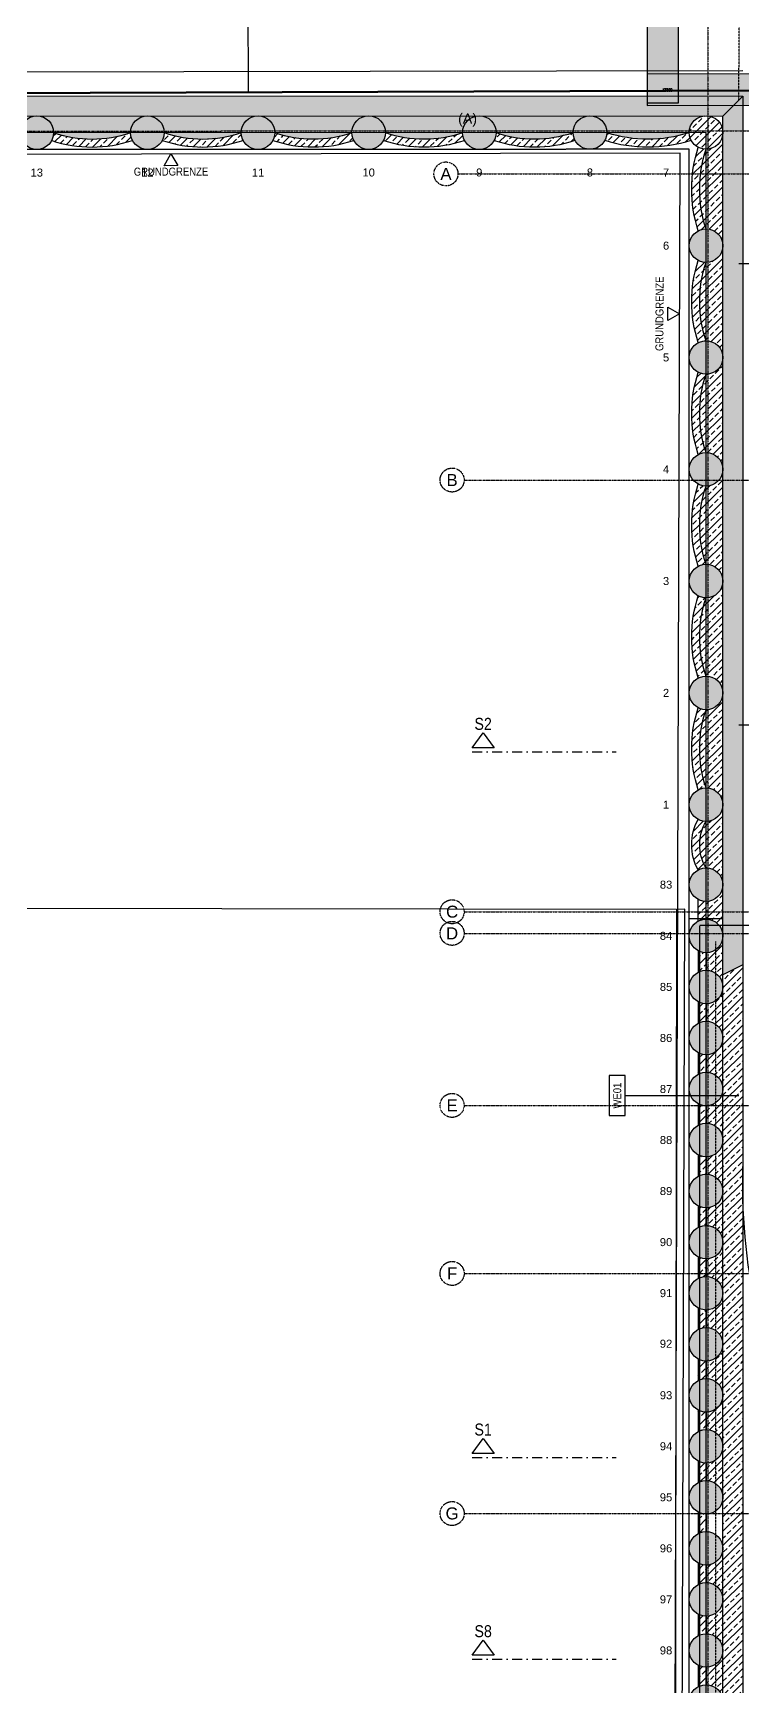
# Model space of a CAD drawing. Header units: millimetres. Extents: x -22184 to 119634, y -59962 to 51543.
# Drawn here: x 10674 to 19541, y -22857 to -2190 of the extents above; entities that cross this region are included whole.
import ezdxf
from ezdxf.enums import TextEntityAlignment as Align

# ---------------------------------------------------------------- set-up
doc = ezdxf.new("R2010")
doc.units = ezdxf.units.MM
for name, pattern in [('DASHDOT', [1, 0.5, -0.25, 0, -0.25]), ('HIDDEN2', [0.1875, 0.125, -0.0625]), ('STRICHPUNKT', [1, 0.5, -0.25, 0, -0.25]), ('STRICHPUNKTX2', [2, 1, -0.5, 0, -0.5])]:
    doc.linetypes.add(name, pattern=pattern)
doc.layers.add('00_HLP-G00-LKG-M0', color=6, linetype='Continuous', plot=False)
for name, color, linetype in [('01-SCH-G00-Lkg-M0', 8, 'STRICHPUNKTX2'), ('01-SYM-G00-Lkg-Aufbauten', 8, 'Continuous'), ('01-TXT---------M0', 1, 'Continuous'), ('02-AXO-G00-Lkg-M0', 8, 'STRICHPUNKT'), ('02-DIM-G00-LKG-M0', 8, 'Continuous'), ('02-DIM-G00-LKG-ROHBAU', 8, 'Continuous'), ('02-FIL-G00-Lkg-STB', 8, 'Continuous'), ('02-HID-G00-LKG-M0', 8, 'HIDDEN2'), ('02-PKW-G00-LKG-M0', 8, 'Continuous'), ('02-TWA-G00-LKG-M0', 4, 'Continuous'), ('02-TWB-G00-LKG-M0', 5, 'Continuous'), ('07-TXT---------M0', 8, 'Continuous'), ('09-FIL-G00-LKG-BLAU', 161, 'Continuous'), ('09-VER-G00-LKG-GRUNDSTÜCKSGRENZE', 161, 'Continuous')]:
    doc.layers.add(name, color=color, linetype=linetype)
doc.layers.add('E_KABELTASSE', color=150, linetype='Continuous', true_color=0x007af5)
doc.styles.add('ARIAL', font='arial.ttf', dxfattribs={"width": 0.85})
doc.styles.add('ET_LEGENDE - Wohnung$0$ROMANS', font='romans.shx', dxfattribs={"width": 0.6})
doc.styles.get("Standard").update_dxf_attribs({"font": 'arial.ttf'})
doc.dimstyles.new('pp chromy&schneider', dxfattribs={"dimscale": 0.005, "dimtxt": 25, "dimasz": 10, "dimexe": 0, "dimexo": 0, "dimgap": 5, "dimtad": 1, "dimdec": 1, "dimlfac": 100, "dimrnd": 0.1, "dimzin": 9, "dimdsep": 46, "dimtxsty": 'ARIAL', "dimblk": 'c&s kote', "dimcen": 0, "dimse1": 1, "dimse2": 1, "dimclrd": 8, "dimclrt": 8, "dimadec": 0, "dimazin": 0, "dimtfac": 0.75, "dimtdec": 1, "dimtix": 1, "dimtmove": 2, "dimatfit": 0, "dimldrblk": 'NONE', "dimfxl": 1, "dimtolj": 1, "dimlwd": -1, "dimarcsym": 0})
pattern_1 = [(45.1423, (16398.9, 6975.42), (-90.02532, 89.57924), []), (45.1423, (16488.7, 6975.64), (-90.02532, 89.57924), [63.5, -31.75])]
pattern_2 = [(44.70755, (-35675.08, -41544.72), (-89.34302, 90.25976), []), (44.70755, (-35585.27, -41545.18), (-89.34302, 90.25976), [63.5, -31.75])]

# ---------------------------------------------------------------- blocks, each defined once
blk = doc.blocks.new('*U106')
h = blk.add_hatch()
h.set_pattern_fill('DASH', color=256, scale=15, style=0)
h.set_pattern_definition([(0, (6271.803, 0), (47.625, 47.625), [47.625, -47.625])])
h.paths.add_polyline_path([(7272, 250), (0, 250), (0, -250), (7272, -250)])
blk.add_lwpolyline([(7272, 250), (0, 250), (0, -250), (7272, -250)], close=True)
at = {"insert": (250, 0), "char_height": 50, "width": 570.1, "attachment_point": 4, "style": 'ET_LEGENDE - Wohnung$0$ROMANS'}
blk.add_mtext('KT500', dxfattribs=at)
at = {"style": 'ET_LEGENDE - Wohnung$0$ROMANS', "width": 0.6, "flags": 1}
for tag, p in [('RAUMBUCHNUMMER', (500, -550)), ('ANLAGE', (500, -700))]:
    blk.add_attdef(tag, text='', height=100, dxfattribs=at).set_placement(p, align=Align.MIDDLE)
for tag, p in [('TEILANLAGE_NR', (500, -850)), ('KOMPONENTE', (500, -1000)), ('KOMPONENTE_NR', (500, -1150)), ('BEZEICHNUNG', (500, -1300)), ('HERSTELLER', (500, -1600)), ('TYP', (500, -1450)), ('LEISTUNG_MAX', (500, -1900)), ('MODEL', (500, -1750)), ('SPEZIFISCH_1', (500, -2050)), ('SPEZIFISCH_2', (500, -2200)), ('SPEZIFISCH_3', (500, -2350)), ('SPEZIFISCH_4', (500, -2500)), ('SPEZIFISCH_5', (500, -2650)), ('GEWERKE_CODE', (500, -2800)), ('LV_POS', (500, -2950)), ('ZAEHLER', (500, -3100)), ('PLATZHALTER_1', (500, -3250)), ('PLATZHALTER_2', (500, -3400)), ('PLATZHALTER_3', (500, -3550)), ('JOBLISTE_VDMA', (500, -3700)), ('ET_SPEZIFISCH_1', (500, -3850)), ('ET_SPEZIFISCH_2', (500, -4000)), ('ET_SPEZIFISCH_3', (500, -4150)), ('ET_SPEZIFISCH_4', (500, -4300)), ('ET_SPEZIFISCH_5', (500, -4450)), ('ET_SPEZIFISCH_6', (500, -4600)), ('ET_SPEZIFISCH_7', (500, -4750))]:
    blk.add_attdef(tag, text='', height=100, dxfattribs=at).set_placement(p, align=Align.MIDDLE_CENTER)
blk = doc.blocks.new('*U108')
h = blk.add_hatch()
h.set_pattern_fill('DASH', color=256, scale=15, style=0)
h.set_pattern_definition([(0, (17758.797, 0), (47.625, 47.625), [47.625, -47.625])])
h.paths.add_polyline_path([(18759, 250), (0, 250), (0, -250), (18759, -250)])
blk.add_lwpolyline([(18759, 250), (0, 250), (0, -250), (18759, -250)], close=True)
at = {"char_height": 50, "width": 570.1, "attachment_point": 4, "style": 'ET_LEGENDE - Wohnung$0$ROMANS'}
for insert in [(250, 0), (5250, 0), (10250, 0)]:
    blk.add_mtext('KT500', dxfattribs=dict(at, insert=insert))
at = {"style": 'ET_LEGENDE - Wohnung$0$ROMANS', "width": 0.6, "flags": 1}
for tag, p in [('RAUMBUCHNUMMER', (500, -550)), ('ANLAGE', (500, -700))]:
    blk.add_attdef(tag, text='', height=100, dxfattribs=at).set_placement(p, align=Align.MIDDLE)
for tag, p in [('TEILANLAGE_NR', (500, -850)), ('KOMPONENTE', (500, -1000)), ('KOMPONENTE_NR', (500, -1150)), ('BEZEICHNUNG', (500, -1300)), ('HERSTELLER', (500, -1600)), ('TYP', (500, -1450)), ('LEISTUNG_MAX', (500, -1900)), ('MODEL', (500, -1750)), ('SPEZIFISCH_1', (500, -2050)), ('SPEZIFISCH_2', (500, -2200)), ('SPEZIFISCH_3', (500, -2350)), ('SPEZIFISCH_4', (500, -2500)), ('SPEZIFISCH_5', (500, -2650)), ('GEWERKE_CODE', (500, -2800)), ('LV_POS', (500, -2950)), ('ZAEHLER', (500, -3100)), ('PLATZHALTER_1', (500, -3250)), ('PLATZHALTER_2', (500, -3400)), ('PLATZHALTER_3', (500, -3550)), ('JOBLISTE_VDMA', (500, -3700)), ('ET_SPEZIFISCH_1', (500, -3850)), ('ET_SPEZIFISCH_2', (500, -4000)), ('ET_SPEZIFISCH_3', (500, -4150)), ('ET_SPEZIFISCH_4', (500, -4300)), ('ET_SPEZIFISCH_5', (500, -4450)), ('ET_SPEZIFISCH_6', (500, -4600)), ('ET_SPEZIFISCH_7', (500, -4750))]:
    blk.add_attdef(tag, text='', height=100, dxfattribs=at).set_placement(p, align=Align.MIDDLE_CENTER)
blk = doc.blocks.new('01-HK3')
blk.add_lwpolyline([(0, 0), (0.042, 0.073), (-0.042, 0.073)], close=True)
at = {"color": 0, "style": 'ARIAL', "width": 0.85}
blk.add_attdef('HEIGHT', text='', height=0.05, dxfattribs=at).set_placement((0, 0.35), align=Align.TOP_CENTER)
blk = doc.blocks.new('schnittführung')
at = {"color": 4, "linetype": 'DASHDOT', "ltscale": 0.25}
blk.add_line((0.237, -0.138), (0.237, 1.662), dxfattribs=at)
blk.add_line((0.237, -0.138), (0.237, 1.662), dxfattribs=at)
blk.add_line((0.237, -0.138), (0.237, 1.662), dxfattribs=at)
at = {"color": 4}
blk.add_lwpolyline([(0.187, 0.138), (0.187, -0.138), (0, 0)], close=True, dxfattribs=at)
at = {"layer": '07-TXT---------M0', "color": 9, "style": 'ARIAL', "text_generation_flag": 6, "width": 0.85}
blk.add_attdef('SCHNITT', text='', height=0.15, rotation=270, dxfattribs=at).set_placement((-0.037, 0), align=Align.CENTER)
blk = doc.blocks.new('BodenWandaufbau')
blk.add_line((0.597, -0.391), (0.597, -1.811))
blk.add_lwpolyline([(0.597, -0.391), (0.847, -0.391), (0.847, -0.191), (0.347, -0.191), (0.347, -0.391)], close=True)
at = {"layer": '01-TXT---------M0', "color": 0, "style": 'ARIAL', "width": 0.85}
blk.add_attdef('NR', text='', height=0.1, rotation=0, dxfattribs=at).set_placement((0.597, -0.291), align=Align.MIDDLE)
blk = doc.blocks.new('c&s kote')
at = {"color": 8}
for p, q in [((0, -2), (0, 2)), ((0, 2), (0, -2)), ((-2, 0), (2, 0)), ((2, 0), (-2, 0))]:
    blk.add_line(p, q, dxfattribs=at)
blk.add_circle((0, 0), 0.5, dxfattribs=at)
blk = doc.blocks.new('*D374')
at = {"layer": '02-DIM-G00-LKG-M0', "color": 8, "transparency": 16777216}
blk.add_line((-7590, -2710), (19540, -2658), dxfattribs=at)
at = {"layer": 'Defpoints', "color": 0, "transparency": 16777216}
for p in [(19540, -2658), (-7590, -3029), (19541, -2977)]:
    blk.add_point(p, dxfattribs=at)
at = {"layer": '02-DIM-G00-LKG-M0', "color": 8, "transparency": 16777216, "xscale": 0.05, "yscale": 0.05, "zscale": 0.05}
for p, rotation in [((19540, -2658), 0.1095958408353736), ((-7590, -2710), 180.1095958408352)]:
    blk.add_blockref('c&s kote', p, dxfattribs=dict(at, rotation=rotation))
at = {"layer": '02-DIM-G00-LKG-M0', "color": 8, "transparency": 16777216, "insert": (5625, -2571), "char_height": 0.125, "attachment_point": 5, "rotation": 0.1096, "style": 'ARIAL'}
blk.add_mtext('\\A1;2713026.5', dxfattribs=at)
blk = doc.blocks.new('_None')

msp = doc.modelspace()

# ---------------------------------------------------------------- hatches: boundary and pattern name
at = {"layer": '02-FIL-G00-Lkg-STB'}
h = msp.add_hatch(dxfattribs=at)
h.set_pattern_fill('ANSI33', color=256, scale=20, angle=107.04654196, style=0)
h.set_pattern_definition(pattern_2)
h.paths.add_polyline_path([(19540.1955, -2976.9465), (4205.8146, -2974.3524), (4206.5242, -2835.329), (3955.2514, -3084.0497), (3954.5353, -3224.3353), (9323.669, -3225.2435, -0.0355814566), (9353.5196, -3225.2486), (10698.8246, -3225.4762, -0.0514857614), (10741.9583, -3225.4835), (12075.6025, -3225.7091, -0.0635559819), (12128.7747, -3225.7181), (13453.1987, -3225.9421, -0.0737007013), (13514.7729, -3225.9525), (14831.3128, -3226.1752, -0.0826322665), (14900.2531, -3226.1869), (16209.7929, -3226.4084, -0.0907098292), (16285.3673, -3226.4212), (17588.5498, -3226.6416, -0.0981445602), (17670.2047, -3226.6554), (19036.8474, -3226.8866, -0.1054098271), (19124.4186, -3226.9014), (19290.5983, -3226.9295)])
h = msp.add_hatch(dxfattribs=at)
h.set_pattern_fill('ANSI33', color=256, scale=20, angle=107.04654196, style=0)
h.set_pattern_definition(pattern_2)
h.paths.add_polyline_path([(19540.5983, -2976.9465), (19540.1954, -2976.9465), (19290.5983, -3226.9295), (19290.5984, -13958.5895), (19540.5984, -13833.6012)])
h = msp.add_hatch(dxfattribs=at)
h.set_pattern_fill('ANSI33', color=256, scale=20, angle=107.04654196, style=0)
h.set_pattern_definition(pattern_1)
h.paths.add_polyline_path([(17839.3425, -3432.6415, 1), (17419.3425, -3432.6415, 1)])
h.paths.add_polyline_path([(16457.5452, -3432.9871, 1), (16037.5452, -3432.9871, 1)])
h.paths.add_polyline_path([(15075.7479, -3433.3327, 1), (14655.7479, -3433.3327, 1)])
h.paths.add_polyline_path([(13693.9507, -3433.6783, 1), (13273.9507, -3433.6783, 1)])
h.paths.add_polyline_path([(12312.1534, -3434.0238, 1), (11892.1534, -3434.0238, 1)])
h.paths.add_polyline_path([(10930.3561, -3434.3694, 1), (10510.3561, -3434.3694, 1)])
h.paths.add_polyline_path([(9548.5589, -3434.715, 1), (9128.5589, -3434.715, 1)])
h.paths.add_polyline_path([(8166.7616, -3435.0606, 1), (7746.7616, -3435.0606, 1)])
h.paths.add_polyline_path([(6784.9643, -3435.4062, 1), (6364.9643, -3435.4062, 1)])
h.paths.add_polyline_path([(5403.1671, -3435.7517, 1), (4983.1671, -3435.7517, 1)])
h.paths.add_polyline_path([(4021.3698, -3436.0973, 1), (3601.3698, -3436.0973, 1)])
h.paths.add_polyline_path([(2211.5314, -3436.5499, 1), (1791.5314, -3436.5499, 1)])
h.paths.add_polyline_path([(1611.1089, -3436.7001, 1), (1191.1089, -3436.7001, 1)])
h.paths.add_polyline_path([(1010.6864, -3436.8503, 1), (590.6864, -3436.8503, 1)])
h.paths.add_polyline_path([(410.2639, -3437.0004, 1), (-9.7361, -3437.0004, 1)])
h.paths.add_polyline_path([(-190.1586, -3437.1506, 1), (-610.1586, -3437.1506, 1)])
h.paths.add_polyline_path([(-790.581, -3437.3007, 1), (-1210.581, -3437.3007, 1)])
h.paths.add_polyline_path([(-1391.0035, -3437.4509, 1), (-1811.0035, -3437.4509, 1)])
h.paths.add_polyline_path([(-1991.426, -3437.6011, 1), (-2411.426, -3437.6011, 1)])
h.paths.add_polyline_path([(-2591.8485, -3437.7512, 1), (-3011.8485, -3437.7512, 1)])
h.paths.add_polyline_path([(-3192.271, -3437.9014, 1), (-3612.271, -3437.9014, 1)])
h.paths.add_polyline_path([(-3992.254, -3438.1015, 1), (-4412.254, -3438.1015, 1)])
h.paths.add_polyline_path([(-4792.2371, -3438.3015, 1), (-5212.2371, -3438.3015, 1)])
h.paths.add_polyline_path([(-5592.2202, -3438.5016, 1), (-6012.2202, -3438.5016, 1)])
h.paths.add_polyline_path([(-6392.2033, -3438.7017, 1), (-6812.2033, -3438.7017, 1)])
h.paths.add_polyline_path([(-7192.1863, -3438.9017, 1), (-7612.1863, -3438.9017, 1)])
h = msp.add_hatch(dxfattribs=at)
h.set_pattern_fill('ANSI33', color=256, scale=20, angle=107.04654196, style=0)
h.set_pattern_definition(pattern_1)
h.paths.add_polyline_path([(5193.1145, -3225.7517), (3811.3173, -3226.0973, -0.4142135622), (4021.3698, -3436.0448, 0.1663552168), (4983.1671, -3435.8043, -0.4142135623)])
h.paths.add_polyline_path([(6364.9643, -3435.4587, -0.4142135623), (6574.9118, -3225.4062), (5193.1145, -3225.7517, -0.4142135623), (5403.167, -3435.6992, 0.1663552168)])
h.paths.add_polyline_path([(7956.7091, -3225.0606), (6574.9118, -3225.4062, -0.4142135622), (6784.9643, -3435.3536, 0.1663552168), (7746.7616, -3435.1131, -0.4142135624)])
h.paths.add_polyline_path([(9338.5063, -3224.715), (7956.7091, -3225.0606, -0.4142135623), (8166.7616, -3435.0081, 0.1663552168), (9128.5589, -3434.7675, -0.4142135622)])
h.paths.add_polyline_path([(10720.3036, -3224.3694), (9338.5063, -3224.715, -0.4142135623), (9548.5588, -3434.6625, 0.1663552168), (10510.3561, -3434.4219, -0.4142135623)])
h.paths.add_polyline_path([(12102.1009, -3224.0238), (10720.3036, -3224.3694, -0.4142135622), (10930.3561, -3434.3169, 0.1663552169), (11892.1534, -3434.0764, -0.4142135622)])
h.paths.add_polyline_path([(13483.8981, -3223.6783), (12102.1009, -3224.0238, -0.4142135624), (12312.1534, -3433.9713, 0.1663552168), (13273.9507, -3433.7308, -0.4142135622)])
h.paths.add_polyline_path([(14865.6954, -3223.3327), (13483.8981, -3223.6783, -0.4142135623), (13693.9506, -3433.6257, 0.1663552167), (14655.7479, -3433.3852, -0.4142135625)])
h.paths.add_polyline_path([(16037.5452, -3433.0396, -0.4142135622), (16247.4927, -3222.9871), (14865.6954, -3223.3327, -0.4142135623), (15075.7479, -3433.2802, 0.1663552168)])
h.paths.add_polyline_path([(17629.2899, -3222.6415), (16247.4927, -3222.9871, -0.4142135622), (16457.5452, -3432.9346, 0.1663552169), (17419.3425, -3432.6941, -0.4142135623)])
h.paths.add_polyline_path([(19080.5458, -3222.2786), (17629.2899, -3222.6415, -0.4142135622), (17839.3424, -3432.589, 0.1551506319), (18870.5983, -3432.3311, -0.4142135623)])
h = msp.add_hatch(dxfattribs=at)
h.set_pattern_fill('ANSI33', color=256, scale=20, angle=107.04654196, style=0)
h.set_pattern_definition(pattern_1)
edge = h.paths.add_edge_path()
edge.add_arc((19080.5983, -3432.2786), 210, 107.04654196, 467.04654196)
h = msp.add_hatch(dxfattribs=at)
h.set_pattern_fill('ANSI33', color=256, scale=20, angle=107.04654196, style=0)
h.set_pattern_definition(pattern_1)
h.paths.add_polyline_path([(18870.5983, -3432.3311, -0.1551506319), (17839.3424, -3432.589, -0.1210478886), (17815.4563, -3529.9125, 0.1532466393), (18894.5331, -3529.6427, -0.1210478886)])
h.paths.add_polyline_path([(17443.3515, -3530.1472, -0.1212409157), (17419.3425, -3432.6941, -0.1663552169), (16457.5452, -3432.9346, -0.1212409157), (16433.5849, -3530.3997, 0.1634850731)])
h.paths.add_polyline_path([(16037.5452, -3433.0396, -0.1663552168), (15075.7479, -3433.2802, -0.1212409157), (15051.7877, -3530.7453, 0.1634850731), (16061.5542, -3530.4927, -0.1212409157)])
h.paths.add_polyline_path([(14679.7569, -3530.8383, -0.1212409157), (14655.7479, -3433.3852, -0.1663552167), (13693.9506, -3433.6257, -0.1212409157), (13669.9904, -3531.0909, 0.163485073)])
h.paths.add_polyline_path([(13297.9597, -3531.1839, -0.1212409157), (13273.9507, -3433.7308, -0.1663552168), (12312.1534, -3433.9713, -0.1212409157), (12288.1931, -3531.4364, 0.163485073)])
h.paths.add_polyline_path([(11892.1534, -3434.0764, -0.1663552169), (10930.3561, -3434.3169, -0.1212409157), (10906.3959, -3531.782, 0.1634850731), (11916.1624, -3531.5295, -0.1212409157)])
h = msp.add_hatch(dxfattribs=at)
h.set_pattern_fill('ANSI33', color=256, scale=20, angle=107.04654196, style=0)
h.set_pattern_definition(pattern_2)
h.paths.add_polyline_path([(19290.5983, -3432.2786, -0.4142135609), (19080.5983, -3642.2786, 0.1608671912), (19080.5983, -4636.8879, -0.4142135608), (19290.5983, -4846.8879)])
h = msp.add_hatch(dxfattribs=at)
h.set_pattern_fill('ANSI33', color=256, scale=20, angle=107.04654196, style=0)
h.set_pattern_definition([(44.70755, (-35675.08, -41544.72), (-89.34302, 90.25976), []), (44.70755, (-35585.27, -41545.18), (-89.34302, 90.25976), [63.5, -31.75])])
h.paths.add_polyline_path([(19080.5983, -3642.2786, -0.1211401542), (18983.2131, -3618.3327, 0.1584934021), (18983.2131, -4660.8338, -0.121140154), (19080.5983, -4636.8879, -0.1608671912)])
h.paths.add_polyline_path([(19080.5983, -5056.8879, -0.1211921844), (18983.1749, -5032.922, 0.1611494808), (18983.1749, -6057.9214, -0.1211921844), (19080.5983, -6033.9555, -0.1637807779)])
h.paths.add_polyline_path([(19080.5983, -6453.9555, -0.1211921844), (18983.1749, -6429.9896, 0.1611494807), (18983.1749, -7454.989, -0.1211921844), (19080.5983, -7431.0231, -0.1637807779)])
h.paths.add_polyline_path([(19080.5983, -7851.0231, -0.1211921844), (18983.1749, -7827.0572, 0.1611494808), (18983.175, -8852.0567, -0.1211921843), (19080.5983, -8828.0908, -0.1637807779)])
h.paths.add_polyline_path([(19080.5983, -9248.0908, -0.1211921844), (18983.175, -9224.1249, 0.1611494808), (18983.175, -10249.1243, -0.1211921844), (19080.5984, -10225.1584, -0.1637807779)])
h.paths.add_polyline_path([(19080.5984, -10645.1584, -0.1211921844), (18983.175, -10621.1925, 0.1611494808), (18983.175, -11646.192, -0.1211921843), (19080.5984, -11622.2261, -0.1637807779)])
h.paths.add_polyline_path([(19080.5984, -12042.2261, -0.1253237248), (18980.1596, -12016.6496, 0.2521534719), (18980.1596, -12647.8025, -0.125323725), (19080.5984, -12622.2261, -0.2759049972)])
h = msp.add_hatch(dxfattribs=at)
h.set_pattern_fill('ANSI33', color=256, scale=20, angle=107.04654196, style=0)
h.set_pattern_definition([(44.70755, (-36695.91, -241542.11), (-89.34302, 90.25976), []), (44.70755, (-36606.11, -241542.57), (-89.34302, 90.25976), [63.5, -31.75])])
edge = h.paths.add_edge_path()
edge.add_arc((19080.5985, -23677.4788), 210, 107.04654196, 467.04654196)
edge = h.paths.add_edge_path()
edge.add_arc((19080.5985, -23039.6596), 210, 107.04654196, 467.04654196)
edge = h.paths.add_edge_path()
edge.add_arc((19080.5985, -22401.8405), 210, 107.04654196, 467.04654196)
edge = h.paths.add_edge_path()
edge.add_arc((19080.5985, -21764.0214), 210, 107.04654196, 467.04654196)
edge = h.paths.add_edge_path()
edge.add_arc((19080.5985, -21126.2023), 210, 107.04654196, 467.04654196)
edge = h.paths.add_edge_path()
edge.add_arc((19080.5985, -20488.3831), 210, 107.04654196, 467.04654196)
edge = h.paths.add_edge_path()
edge.add_arc((19080.5985, -19850.564), 210, 107.04654196, 467.04654196)
edge = h.paths.add_edge_path()
edge.add_arc((19080.5985, -19212.8748), 210, 107.04654196, 467.04654196)
edge = h.paths.add_edge_path()
edge.add_arc((19080.5985, -18574.9258), 210, 107.04654196, 467.04654196)
edge = h.paths.add_edge_path()
edge.add_arc((19080.5985, -17937.1067), 210, 107.04654196, 467.04654196)
edge = h.paths.add_edge_path()
edge.add_arc((19080.5984, -17299.2875), 210, 107.04654196, 467.04654196)
edge = h.paths.add_edge_path()
edge.add_arc((19080.5984, -16661.4684), 210, 107.04654196, 467.04654196)
edge = h.paths.add_edge_path()
edge.add_arc((19080.5984, -16023.6493), 210, 107.04654196, 467.04654196)
edge = h.paths.add_edge_path()
edge.add_arc((19080.5984, -15385.8302), 210, 107.04654196, 467.04654196)
edge = h.paths.add_edge_path()
edge.add_arc((19080.5984, -14748.011), 210, 107.04654196, 467.04654196)
edge = h.paths.add_edge_path()
edge.add_arc((19080.5984, -14110.1919), 210, 107.04654196, 467.04654196)
edge = h.paths.add_edge_path()
edge.add_arc((19080.5984, -13472.3728), 210, 107.04654196, 467.04654196)
edge = h.paths.add_edge_path()
edge.add_arc((19080.5985, -24315.206), 210, 107.04654196, 467.04654196)
edge = h.paths.add_edge_path()
edge.add_arc((19080.5984, -11832.2261), 210, 107.04654196, 467.04654196)
edge = h.paths.add_edge_path()
edge.add_arc((19080.5984, -10435.1584), 210, 107.04654196, 467.04654196)
edge = h.paths.add_edge_path()
edge.add_arc((19080.5983, -9038.0908), 210, 107.04654196, 467.04654196)
edge = h.paths.add_edge_path()
edge.add_arc((19080.5983, -7641.0231), 210, 107.04654196, 467.04654196)
edge = h.paths.add_edge_path()
edge.add_arc((19080.5983, -6243.9555), 210, 107.04654196, 467.04654196)
edge = h.paths.add_edge_path()
edge.add_arc((19080.5983, -4846.8879), 210, 107.04654196, 467.04654196)
edge = h.paths.add_edge_path()
edge.add_arc((19080.5984, -12832.2261), 210, 107.04654196, 467.04654196)
h = msp.add_hatch(dxfattribs=at)
h.set_pattern_fill('ANSI33', color=256, scale=20, angle=107.04654196, style=0)
h.set_pattern_definition(pattern_2)
h.paths.add_polyline_path([(19290.5983, -4846.8879, -0.4142135609), (19080.5983, -5056.8879, 0.1637807779), (19080.5983, -6033.9555, -0.4142135608), (19290.5983, -6243.9555)])
h = msp.add_hatch(dxfattribs=at)
h.set_pattern_fill('ANSI33', color=256, scale=20, angle=107.04654196, style=0)
h.set_pattern_definition(pattern_2)
h.paths.add_polyline_path([(19290.5983, -6243.9555, -0.4142135609), (19080.5983, -6453.9555, 0.1637807779), (19080.5983, -7431.0231, -0.4142135608), (19290.5983, -7641.0231)])
h = msp.add_hatch(dxfattribs=at)
h.set_pattern_fill('ANSI33', color=256, scale=20, angle=107.04654196, style=0)
h.set_pattern_definition(pattern_2)
h.paths.add_polyline_path([(19290.5983, -7641.0231, -0.4142135609), (19080.5983, -7851.0231, 0.1637807779), (19080.5983, -8828.0908, -0.4142135608), (19290.5983, -9038.0908)])
h = msp.add_hatch(dxfattribs=at)
h.set_pattern_fill('ANSI33', color=256, scale=20, angle=107.04654196, style=0)
h.set_pattern_definition(pattern_2)
h.paths.add_polyline_path([(19290.5983, -9038.0908, -0.4142135609), (19080.5983, -9248.0908, 0.1637807779), (19080.5984, -10225.1584, -0.4142135608), (19290.5984, -10435.1584)])
h = msp.add_hatch(dxfattribs=at)
h.set_pattern_fill('ANSI33', color=256, scale=20, angle=107.04654196, style=0)
h.set_pattern_definition(pattern_2)
h.paths.add_polyline_path([(19290.5984, -10435.1584, -0.4142135609), (19080.5984, -10645.1584, 0.1637807779), (19080.5984, -11622.2261, -0.4142135608), (19290.5984, -11832.2261)])
h = msp.add_hatch(dxfattribs=at)
h.set_pattern_fill('ANSI33', color=256, scale=20, angle=107.04654196, style=0)
h.set_pattern_definition(pattern_2)
h.paths.add_polyline_path([(19290.5984, -11832.2261, -0.4142135608), (19080.5984, -12042.2261, 0.2759049972), (19080.5984, -12622.2261, -0.4142135607), (19290.5984, -12832.2261)])
h = msp.add_hatch(dxfattribs=at)
h.set_pattern_fill('ANSI33', color=256, scale=20, angle=107.04654196, style=0)
h.set_pattern_definition(pattern_1)
h.paths.add_polyline_path([(19080.5984, -13042.2261, -0.1247200485), (18980.5984, -13016.8879), (18980.5984, -13287.7109, -0.1247200485), (19080.5984, -13262.3728)])
h.paths.add_polyline_path([(19080.5984, -13682.3728, -0.1247200485), (18980.5984, -13657.0346), (18980.5984, -13925.5301, -0.1247200484), (19080.5984, -13900.1919)])
h.paths.add_polyline_path([(19080.5984, -14320.1919, -0.1247200485), (18980.5984, -14294.8538), (18980.5984, -14563.3492, -0.1247200485), (19080.5984, -14538.011)])
h.paths.add_polyline_path([(19080.5984, -14958.011, -0.1247200484), (18980.5984, -14932.6729), (18980.5984, -15201.1683, -0.1247200485), (19080.5984, -15175.8302)])
h.paths.add_polyline_path([(19080.5984, -15595.8302, -0.1247200483), (18980.5984, -15570.492), (18980.5984, -15838.9874, -0.1247200484), (19080.5984, -15813.6493)])
h.paths.add_polyline_path([(19080.5984, -16233.6493, -0.1247200485), (18980.5984, -16208.3111), (18980.5984, -16476.8066, -0.1247200485), (19080.5984, -16451.4684)])
h.paths.add_polyline_path([(19080.5984, -16871.4684, -0.1247200485), (18980.5984, -16846.1303), (18980.5984, -17114.6257, -0.1247200484), (19080.5984, -17089.2875)])
h = msp.add_hatch(dxfattribs=at)
h.set_pattern_fill('ANSI33', color=256, scale=20, angle=107.04654196, style=0)
h.set_pattern_definition(pattern_2)
h.paths.add_polyline_path([(19290.5984, -12832.2261, -0.4142135606), (19080.5984, -13042.2261), (19080.5984, -13262.3728, -0.4142135606), (19290.5984, -13472.3728)])
h.paths.add_polyline_path([(19290.5984, -13472.3728, -0.4142135608), (19080.5984, -13682.3728), (19080.5984, -13900.1919, -0.4142135608), (19290.5984, -14110.1919)])
h.paths.add_polyline_path([(19290.5984, -14110.1919, -0.4142135608), (19080.5984, -14320.1919), (19080.5984, -14538.011, -0.4142135607), (19290.5984, -14748.011)])
h = msp.add_hatch(dxfattribs=at)
h.set_pattern_fill('ANSI33', color=256, scale=20, angle=107.04654196, style=0)
h.set_pattern_definition(pattern_2)
h.paths.add_polyline_path([(19540.5984, -13833.6012), (19290.5984, -13958.5895), (19290.5985, -24690.2495), (19300.606, -24690.2496), (19540.5985, -24490.2558)])
h = msp.add_hatch(dxfattribs=at)
h.set_pattern_fill('ANSI33', color=256, scale=20, angle=107.04654196, style=0)
h.set_pattern_definition(pattern_2)
h.paths.add_polyline_path([(19290.5984, -14748.011, -0.4142135606), (19080.5984, -14958.011), (19080.5984, -15175.8302, -0.4142135606), (19290.5984, -15385.8302)])
h.paths.add_polyline_path([(19290.5984, -15385.8302, -0.4142135607), (19080.5984, -15595.8302), (19080.5984, -15813.6493, -0.4142135607), (19290.5984, -16023.6493)])
h.paths.add_polyline_path([(19290.5984, -16023.6493, -0.4142135607), (19080.5984, -16233.6493), (19080.5984, -16451.4684, -0.4142135607), (19290.5984, -16661.4684)])
h = msp.add_hatch(dxfattribs=at)
h.set_pattern_fill('ANSI33', color=256, scale=20, angle=107.04654196, style=0)
h.set_pattern_definition(pattern_2)
h.paths.add_polyline_path([(19290.5984, -16661.4684, -0.4142135607), (19080.5984, -16871.4684), (19080.5984, -17089.2875, -0.4142135607), (19290.5984, -17299.2875)])
h.paths.add_polyline_path([(19290.5984, -17299.2875, -0.4142135607), (19080.5984, -17509.2875), (19080.5984, -17727.1067, -0.4142135606), (19290.5985, -17937.1066)])
h.paths.add_polyline_path([(19290.5985, -17937.1066, -0.4142135606), (19080.5985, -18147.1067), (19080.5985, -18364.9258, -0.4142135606), (19290.5985, -18574.9258)])
h = msp.add_hatch(dxfattribs=at)
h.set_pattern_fill('ANSI33', color=256, scale=20, angle=107.04654196, style=0)
h.set_pattern_definition(pattern_1)
h.paths.add_polyline_path([(19080.5984, -17509.2875, -0.1247200484), (18980.5984, -17483.9494), (18980.5984, -17752.4448, -0.1247200484), (19080.5984, -17727.1067)])
h.paths.add_polyline_path([(19080.5985, -18147.1067, -0.1247200485), (18980.5985, -18121.7685), (18980.5985, -18390.2639, -0.1247200485), (19080.5985, -18364.9258)])
h.paths.add_polyline_path([(19080.5985, -18784.9258, -0.1247200485), (18980.5985, -18759.5876), (18980.5985, -19028.2129, -0.1247200485), (19080.5985, -19002.8748)])
h.paths.add_polyline_path([(19080.5985, -19422.8748, -0.1247200484), (18980.5985, -19397.5366), (18980.5985, -19665.9022, -0.1247200486), (19080.5985, -19640.564)])
h.paths.add_polyline_path([(19080.5985, -20060.564, -0.1247200486), (18980.5985, -20035.2259), (18980.5985, -20303.7213, -0.1247200485), (19080.5985, -20278.3831)])
h.paths.add_polyline_path([(19080.5985, -20698.3831, -0.1247200485), (18980.5985, -20673.045), (18980.5985, -20941.5404, -0.1247200485), (19080.5985, -20916.2023)])
h.paths.add_polyline_path([(19080.5985, -21336.2023, -0.1247200485), (18980.5985, -21310.8641), (18980.5985, -21579.3595, -0.1247200487), (19080.5985, -21554.0214)])
h.paths.add_polyline_path([(19080.5985, -21974.0214, -0.1247200485), (18980.5985, -21948.6832), (18980.5985, -22217.1787, -0.1247200487), (19080.5985, -22191.8405)])
h.paths.add_polyline_path([(19080.5985, -22611.8405, -0.1247200488), (18980.5985, -22586.5024), (18980.5985, -22854.9978, -0.1247200487), (19080.5985, -22829.6596)])
h.paths.add_polyline_path([(19080.5985, -23249.6596, -0.1247200486), (18980.5985, -23224.3215), (18980.5985, -23492.8169, -0.1247200485), (19080.5985, -23467.4788)])
h.paths.add_polyline_path([(19080.5985, -23887.4788, -0.1247200484), (18980.5985, -23862.1406), (18980.5985, -24130.5442, -0.1247200485), (19080.5985, -24105.206)])
h = msp.add_hatch(dxfattribs=at)
h.set_pattern_fill('ANSI33', color=256, scale=20, angle=107.04654196, style=0)
h.set_pattern_definition(pattern_2)
h.paths.add_polyline_path([(19290.5985, -18574.9258, -0.4142135607), (19080.5985, -18784.9258), (19080.5985, -19002.8748, -0.4142135606), (19290.5985, -19212.8748)])
h.paths.add_polyline_path([(19290.5985, -19212.8748, -0.4142135606), (19080.5985, -19422.8748), (19080.5985, -19640.564, -0.4142135605), (19290.5985, -19850.564)])
h.paths.add_polyline_path([(19290.5985, -19850.564, -0.4142135605), (19080.5985, -20060.564), (19080.5985, -20278.3831, -0.4142135607), (19290.5985, -20488.3831)])
h = msp.add_hatch(dxfattribs=at)
h.set_pattern_fill('ANSI33', color=256, scale=20, angle=107.04654196, style=0)
h.set_pattern_definition(pattern_2)
h.paths.add_polyline_path([(19290.5985, -21764.0214, -0.4142135607), (19080.5985, -21974.0214), (19080.5985, -22191.8405, -0.4142135605), (19290.5985, -22401.8405)])
h.paths.add_polyline_path([(19290.5985, -21126.2023, -0.4142135606), (19080.5985, -21336.2023), (19080.5985, -21554.0214, -0.4142135606), (19290.5985, -21764.0214)])
h = msp.add_hatch(dxfattribs=at)
h.set_pattern_fill('ANSI33', color=256, scale=20, angle=107.04654196, style=0)
h.set_pattern_definition(pattern_2)
h.paths.add_polyline_path([(19290.5985, -23677.4788, -0.4142135606), (19080.5985, -23887.4788), (19080.5985, -24105.206, -0.4142135605), (19290.5985, -24315.206)])
h.paths.add_polyline_path([(19290.5985, -23039.6596, -0.4142135606), (19080.5985, -23249.6596), (19080.5985, -23467.4788, -0.4142135607), (19290.5985, -23677.4788)])
h.paths.add_polyline_path([(19290.5985, -22401.8405, -0.4142135606), (19080.5985, -22611.8405), (19080.5985, -22829.6596, -0.4142135606), (19290.5985, -23039.6596)])

# ---------------------------------------------------------------- linework, layer by layer
at = {"color": 2, "lineweight": 30}
msp.add_lwpolyline([(10502.9961, 1600.8195), (16182.974, 1614.9036), (13342.9851, 1607.8674), (13358.7524, -2928.4428)], dxfattribs=at)
at = {"color": 1, "lineweight": 90}
msp.add_lwpolyline([(-22183.5033, -3051.9809), (94105.7942, -2647.7813)], dxfattribs=at)
at = {"layer": '00_HLP-G00-LKG-M0', "linetype": 'HIDDEN2', "ltscale": 2}
msp.add_line((19200.5985, -24740.2558), (19200.5984, -13540.2558), dxfattribs=at)
at = {"layer": '00_HLP-G00-LKG-M0'}
msp.add_lwpolyline([(-7962.4861, 14042.6163), (6138.2554, 14151.8913), (6128.3431, 12209.9263), (28815.6843, 12266.2745), (28718.2894, -3930.2557), (46080.5922, -3930.2555), (46080.5946, -33657.3553), (34060.5986, -33513.1155), (34060.5985, -24900.2556), (19080.5985, -24900.2558), (19080.5983, -3432.2786), (-8051.7171, -3439.0642)], close=True, dxfattribs=at)
at = {"layer": '00_HLP-G00-LKG-M0', "linetype": 'HIDDEN2', "ltscale": 2}
msp.add_lwpolyline([(19490.5983, -3022.176), (19498.6655, -230.8402)], dxfattribs=at)
at = {"layer": '02-AXO-G00-Lkg-M0'}
for points in [[(19100.5983, -1486.5576), (19100.5987, -36413.9994)], [(-13180.1883, -3420.2231), (19758.7147, -3411.9125)], [(15981.3345, -3950.2571), (49670.5983, -3950.2567)], [(16057.9668, -7775.2558), (49670.5983, -7775.2554)], [(16057.9669, -13170.2558), (49670.5984, -13170.2554)], [(16057.9669, -13440.2558), (49670.5984, -13440.2554)], [(16057.9669, -15590.2558), (49670.5984, -15590.2554)], [(16057.9669, -17690.2558), (49670.5984, -17690.2554)], [(16057.967, -20690.2558), (49670.5985, -20690.2554)]]:
    msp.add_lwpolyline(points, dxfattribs=at)
for centre in [(15831.3345, -3950.2571), (15907.9668, -7775.2558), (15907.9669, -13170.2558), (15907.9669, -13440.2558), (15907.9669, -15590.2558), (15907.9669, -17690.2558), (15907.967, -20690.2558)]:
    msp.add_circle(centre, 150, dxfattribs=at)
at = {"layer": '02-FIL-G00-Lkg-STB'}
for points in [[(19290.5983, -3226.9295), (19540.5983, -2976.5431)], [(19540.5984, -13833.6012), (19290.5984, -13958.5895)]]:
    msp.add_lwpolyline(points, dxfattribs=at)
at = {"layer": '02-HID-G00-LKG-M0', "color": 4}
for p, q in [((18870.5983, -3642.3311), (-8262.792, -3649.117)), ((18870.5985, -25110.2558), (18870.5983, -3642.3311))]:
    msp.add_line(p, q, dxfattribs=at)
at = {"layer": '02-HID-G00-LKG-M0'}
msp.add_line((19000.5985, -24940.2558), (19000.5984, -13340.2558), dxfattribs=at)
at = {"layer": '02-HID-G00-LKG-M0', "color": 4}
for points in [[(19290.5984, -13260.2558), (18870.5984, -13260.2558)], [(22990.5984, -13340.2558), (19000.5984, -13340.2558)]]:
    msp.add_lwpolyline(points, dxfattribs=at)
at = {"layer": '02-PKW-G00-LKG-M0'}
for points in [[(22990.5983, -5073.9745), (19490.5983, -5073.9745)], [(22990.5984, -10840.2557), (19490.5984, -10840.2558)]]:
    msp.add_lwpolyline(points, dxfattribs=at)
msp.add_arc((26883.1898, -16580.8678), 7348.2293, 177.73543816, 207.16277257, dxfattribs=at)
at = {"layer": '02-TWA-G00-LKG-M0'}
for p, q in [((4205.8146, -2974.3524), (19540.5983, -2976.9465)), ((19540.5983, -2976.9465), (19540.5985, -24440.2558)), ((3954.5353, -3224.3353), (19290.5983, -3226.9295)), ((19290.5985, -24690.2495), (19290.5983, -3226.9295)), ((18980.5984, -13657.0346), (18980.5984, -13925.5301)), ((19080.5984, -13682.3728), (19080.5984, -13900.1919)), ((18980.5984, -14294.8538), (18980.5984, -14563.3492)), ((19080.5984, -14320.1919), (19080.5984, -14538.011)), ((18980.5984, -14932.6729), (18980.5984, -15201.1683)), ((19080.5984, -14958.011), (19080.5984, -15175.8302)), ((18980.5984, -15570.492), (18980.5984, -15838.9874)), ((19080.5984, -15595.8302), (19080.5984, -15813.6493)), ((18980.5984, -16208.3111), (18980.5984, -16476.8066)), ((19080.5984, -16233.6493), (19080.5984, -16451.4684)), ((18980.5984, -16846.1303), (18980.5984, -17114.6257)), ((19080.5984, -16871.4684), (19080.5984, -17089.2875)), ((18980.5984, -17483.9494), (18980.5984, -17752.4448)), ((19080.5984, -17509.2875), (19080.5984, -17727.1067)), ((18980.5985, -18121.7685), (18980.5985, -18390.2639)), ((19080.5985, -18147.1067), (19080.5985, -18364.9258)), ((18980.5985, -18759.5876), (18980.5985, -19028.2129)), ((19080.5985, -18784.9258), (19080.5985, -19002.8748)), ((18980.5985, -19397.5366), (18980.5985, -19665.9022)), ((19080.5985, -19422.8748), (19080.5985, -19640.564)), ((18980.5985, -20035.2259), (18980.5985, -20303.7213)), ((19080.5985, -20060.564), (19080.5985, -20278.3831)), ((18980.5985, -20673.045), (18980.5985, -20941.5404)), ((19080.5985, -20698.3831), (19080.5985, -20916.2023)), ((18980.5985, -21310.8641), (18980.5985, -21579.3595)), ((19080.5985, -21336.2023), (19080.5985, -21554.0214)), ((18980.5985, -21948.6832), (18980.5985, -22217.1787)), ((19080.5985, -21974.0214), (19080.5985, -22191.8405)), ((18980.5985, -22586.5024), (18980.5985, -22854.9978)), ((19080.5985, -22611.8405), (19080.5985, -22829.6596))]:
    msp.add_line(p, q, dxfattribs=at)
for points in [[(18983.2187, -4660.8511, -0.1585004475), (18983.2218, -3618.3059)], [(19080.5983, -4636.8879, -0.1608671912), (19080.5983, -3642.2786, 0.0000000045)], [(18983.1729, -6057.9153, -0.1611546727), (18983.1873, -5032.8845)], [(19080.5983, -6033.9555, -0.1637807779), (19080.5983, -5056.8879, 0.0000000045)], [(18983.1729, -7454.9829, -0.1611546727), (18983.1873, -6429.9521)], [(19080.5983, -7431.0231, -0.1637807779), (19080.5983, -6453.9555, 0.0000000045)], [(18983.1729, -8852.0506, -0.1611546727), (18983.1873, -7827.0198)], [(19080.5983, -8828.0908, -0.1637807779), (19080.5983, -7851.0231, 0.0000000045)], [(18983.173, -10249.1182, -0.1611546727), (18983.1874, -9224.0874)], [(19080.5984, -10225.1584, -0.1637807779), (19080.5983, -9248.0908, 0.0000000045)], [(18983.173, -11646.1858, -0.1611546727), (18983.1874, -10621.155)], [(19080.5984, -11622.2261, -0.1637807779), (19080.5984, -10645.1584, 0.0000000045)], [(18980.1567, -12647.797, -0.2521589303), (18980.1691, -12016.6321, -0.2521589303)], [(19080.5984, -12622.2261, -0.2759049972), (19080.5984, -12042.2261, 0.0000000045)]]:
    msp.add_lwpolyline(points, format="xyb", dxfattribs=at)
for points in [[(18980.5984, -13287.7109), (18980.5984, -13016.8879)], [(19080.5984, -13262.3728), (19080.5984, -13042.2261)]]:
    msp.add_lwpolyline(points, dxfattribs=at)
for centre in [(10720.3561, -3434.3694), (12102.1534, -3434.0238), (13483.9507, -3433.6783), (14865.7479, -3433.3327), (16247.5452, -3432.9871), (17629.3425, -3432.6415), (19080.5983, -3432.2786), (19080.5983, -4846.8879), (19080.5983, -6243.9555), (19080.5983, -7641.0231), (19080.5983, -9038.0908), (19080.5984, -10435.1584), (19080.5984, -11832.2261), (19080.5984, -12832.2261), (19080.5984, -13472.3728), (19080.5984, -14110.1919), (19080.5984, -14748.011), (19080.5984, -15385.8302), (19080.5984, -16023.6493), (19080.5984, -16661.4684), (19080.5984, -17299.2875), (19080.5985, -17937.1067), (19080.5985, -18574.9258), (19080.5985, -19212.8748), (19080.5985, -19850.564), (19080.5985, -20488.3831), (19080.5985, -21126.2023), (19080.5985, -21764.0214), (19080.5985, -22401.8405), (19080.5985, -23039.6596)]:
    msp.add_circle(centre, 210, dxfattribs=at)
for centre, radius, start, end in [((11410.9033, -2028.7997), 1485.397, 251.12441155, 288.904247), ((12792.7005, -2028.4541), 1485.397, 251.12441156, 288.90424699), ((14174.4978, -2028.1085), 1485.397, 251.12441155, 288.90424699), ((15556.2951, -2027.763), 1485.397, 251.12441156, 288.904247), ((16938.0923, -2027.4174), 1485.397, 251.12441154, 288.904247), ((18354.5648, -1810.7591), 1701.701, 252.37600751, 287.65265103), ((11410.9033, -2028.7997), 1585.397, 251.44459698, 288.58406156), ((12792.7005, -2028.4541), 1585.397, 251.444597, 288.58406156), ((14174.4978, -2028.1085), 1585.397, 251.44459699, 288.58406155), ((15556.2951, -2027.763), 1585.397, 251.44459699, 288.58406156), ((16938.0923, -2027.4174), 1585.397, 251.44459698, 288.58406156), ((18354.5648, -1810.7591), 1801.701, 252.58912167, 287.43953688)]:
    msp.add_arc(centre, radius, start, end, dxfattribs=at)
at = {"layer": '02-TWB-G00-LKG-M0'}
for points in [[(-8447.1221, -59961.7185), (-8361.358, -22479.8931), (-8277.6563, -3779.5118), (2571.8601, -3706.2724), (2418.8339, -17009.3518), (7270.4891, -17038.3717), (7346.5202, -13122.2355), (18709.7499, -13139.3945), (18709.7499, -13139.3945), (18694.8051, -24856.0864), (7261.742, -24817.5882), (7305.1304, -20699.041), (2405.6719, -20684.6786), (2368.4135, -36186.6498)], [(18694.806, -24856.0864), (18776.5569, -24856.0306), (18813.7267, -13139.883), (18725.6107, -13140.2559)]]:
    msp.add_lwpolyline(points, dxfattribs=at)
at = {"layer": '09-VER-G00-LKG-GRUNDSTÜCKSGRENZE'}
msp.add_lwpolyline([(46320.5946, -33963.5796), (35157.5245, -33836.2833), (18662.33, -33632.8582), (18754.7965, -3688.8398), (-8163.2573, -3739.9113), (-8293.2525, -3739.2477), (-8210.7284, 12428.4405), (-8200.9673, 14340.7771), (6792.8051, 14456.9728), (29155.5618, 14512.5148), (29037.8747, -3669.9827), (29172.0932, -3669.0752), (46320.5922, -3636.5394)], close=True, dxfattribs=at)

# ---------------------------------------------------------------- block references
at = {"layer": '01-SCH-G00-Lkg-M0', "xscale": 1000, "yscale": 1000, "zscale": 1000, "rotation": 270.0000006851975}
for p, values in [((16295.7665, -10934.0693), {'SCHNITT': 'S2'}), ((16295.7666, -19752.7558), {'SCHNITT': 'S1'}), ((16295.7667, -22272.7558), {'SCHNITT': 'S8'})]:
    msp.add_blockref('schnittführung', p, dxfattribs=at).add_auto_attribs(values)
at = {"layer": '01-SYM-G00-Lkg-Aufbauten', "xscale": 1000, "yscale": 1000, "zscale": 1000, "rotation": 90.00000069938375}
msp.add_blockref('BodenWandaufbau', (17679.9383, -16065.0778), dxfattribs=at).add_auto_attribs({'NR': 'WE01'})
at = {"layer": '09-FIL-G00-LKG-BLAU'}
ref = msp.add_blockref('01-HK3', (12396.5987, -3700.9032), dxfattribs=dict(at, xscale=-2000.000000016163, yscale=2000.000000025194, zscale=2000.000000000001, rotation=180.1087067723433))
ref.add_attrib('HEIGHT', 'GRUNDGRENZE', dxfattribs={"layer": '0', "color": 0, "extrusion": (0, 0, -1), "height": 100, "rotation": 179.89129323, "style": 'ARIAL', "text_generation_flag": 4, "width": 0.85}).set_placement((-12397.1679, -4000.9026), align=Align.BOTTOM_CENTER)
ref = msp.add_blockref('01-HK3', (18748.5907, -5698.5069), dxfattribs=dict(at, xscale=-2000.000000016163, yscale=2000.000000025194, zscale=2000.000000000001, rotation=89.82307227691273))
ref.add_attrib('HEIGHT', 'GRUNDGRENZE', dxfattribs={"layer": '0', "color": 0, "extrusion": (0, 0, -1), "height": 100, "rotation": 270.17692772, "style": 'ARIAL', "text_generation_flag": 2, "width": 0.85}).set_placement((-18448.5922, -5697.5805), align=Align.TOP_CENTER)
at = {"layer": 'E_KABELTASSE'}
for name, p, xscale, yscale, zscale, rotation in [('*U108', (18525.6018, 11600.7099), 0.7815528383329636, 0.7815528383329636, 0.7815528383329636, 270.0550142935936), ('*U106', (18344.1371, -2900.2653), 0.7815528383329629, 0.7815528383329629, 0.7815528383329629, 0.055014293593631)]:
    msp.add_blockref(name, p, dxfattribs=dict(at, xscale=xscale, yscale=yscale, zscale=zscale, rotation=rotation))

# ---------------------------------------------------------------- texts
at = {"color": 3, "lineweight": 30, "insert": (15984.9981, -3192.2437), "char_height": 126.96738, "attachment_point": 1, "rotation": 358.73889307}
msp.add_mtext_dynamic_manual_height_columns('(A)', width=26879.974359, gutter_width=634.8369, heights=[0], dxfattribs=at)
at = {"layer": '02-AXO-G00-Lkg-M0', "char_height": 150, "width": 303.3, "attachment_point": 5}
for s, insert, rotation in [('{\\fArial|b0|i0|c0|p34;A}', (15831.3345, -3950.2571), 0.00000068), ('{\\fArial|b0|i0|c0|p34;B}', (15907.9668, -7775.2558), 0.00000439), ('{\\fArial|b0|i0|c0|p34;C}', (15907.9669, -13170.2558), 0.00000439), ('{\\fArial|b0|i0|c0|p34;D}', (15907.9669, -13440.2558), 0.00000068), ('{\\fArial|b0|i0|c0|p34;E}', (15907.9669, -15590.2558), 0.00000068), ('{\\fArial|b0|i0|c0|p34;F}', (15907.9669, -17690.2558), 0.00000068), ('{\\fArial|b0|i0|c0|p34;G}', (15907.967, -20690.2558), 0.00000068)]:
    msp.add_mtext(s, dxfattribs=dict(at, insert=insert, rotation=rotation))
at = {"layer": '02-DIM-G00-LKG-ROHBAU', "char_height": 100, "width": 100, "attachment_point": 5}
for s, insert, rotation in [('{\\fArial|b0|i0|c0|p34;13}', (10720.3561, -3933.6609), 359.70755), ('{\\fArial|b0|i0|c0|p34;12}', (12102.1534, -3933.3154), 359.70755), ('{\\fArial|b0|i0|c0|p34;11}', (13483.9507, -3932.9698), 359.70755), ('{\\fArial|b0|i0|c0|p34;10}', (14865.7479, -3932.6242), 359.70755), ('{\\fArial|b0|i0|c0|p34;9}', (16247.5452, -3932.2786), 359.70755), ('{\\fArial|b0|i0|c0|p34;8}', (17629.3425, -3932.2786), 359.70755), ('{\\fArial|b0|i0|c0|p34;7}', (18580.5983, -3932.2786), 0.00000068), ('{\\fArial|b0|i0|c0|p34;6}', (18580.5983, -4846.8879), 0.00000068), ('{\\fArial|b0|i0|c0|p34;5}', (18580.5983, -6243.9555), 0.00000068), ('{\\fArial|b0|i0|c0|p34;4}', (18580.5983, -7641.0231), 0.00000068), ('{\\fArial|b0|i0|c0|p34;3}', (18580.5983, -9038.0908), 0.00000068), ('{\\fArial|b0|i0|c0|p34;2}', (18580.5984, -10435.1584), 0.00000068), ('{\\fArial|b0|i0|c0|p34;1}', (18580.5984, -11832.2261), 0.00000068), ('{\\fArial|b0|i0|c0|p34;83}', (18580.5984, -12832.2261), 0.00000068), ('{\\fArial|b0|i0|c0|p34;84}', (18580.5984, -13472.3728), 0.00000068), ('{\\fArial|b0|i0|c0|p34;85}', (18580.5984, -14110.1919), 0.00000068), ('{\\fArial|b0|i0|c0|p34;86}', (18580.5984, -14748.011), 0.00000068), ('{\\fArial|b0|i0|c0|p34;87}', (18580.5984, -15385.8302), 0.00000068), ('{\\fArial|b0|i0|c0|p34;88}', (18580.5984, -16023.6493), 0.00000068), ('{\\fArial|b0|i0|c0|p34;89}', (18580.5984, -16661.4684), 0.00000068), ('{\\fArial|b0|i0|c0|p34;90}', (18580.5984, -17299.2875), 0.00000068), ('{\\fArial|b0|i0|c0|p34;91}', (18580.5985, -17937.1067), 0.00000068), ('{\\fArial|b0|i0|c0|p34;92}', (18580.5985, -18569.2284), 0.00000068), ('{\\fArial|b0|i0|c0|p34;93}', (18580.5985, -19212.8748), 0.00000068), ('{\\fArial|b0|i0|c0|p34;94}', (18580.5985, -19850.564), 0.00000068), ('{\\fArial|b0|i0|c0|p34;95}', (18580.5985, -20488.3831), 0.00000068), ('{\\fArial|b0|i0|c0|p34;96}', (18580.5985, -21126.2023), 0.00000068), ('{\\fArial|b0|i0|c0|p34;97}', (18580.5985, -21764.0214), 0.00000068), ('{\\fArial|b0|i0|c0|p34;98}', (18580.5985, -22401.8405), 0.00000068)]:
    msp.add_mtext(s, dxfattribs=dict(at, insert=insert, rotation=rotation))

# ---------------------------------------------------------------- dimensions: what is measured, and where the dimension line sits
at = {"layer": '02-DIM-G00-LKG-M0'}
dim = msp.add_linear_dim(base=(19539.9883, -2658.0486), p1=(-7589.6172, -3028.8415), p2=(19540.5983, -2976.9465), angle=0.10959584, dimstyle='pp chromy&schneider', override={"dimzin": 8}, dxfattribs=at)
dim.commit()
dim.dimension.update_dxf_attribs({"geometry": '*D374', "text_midpoint": (5625.3877, -2570.9528), "dimtype": 161})

doc.saveas('drawing.dxf')
